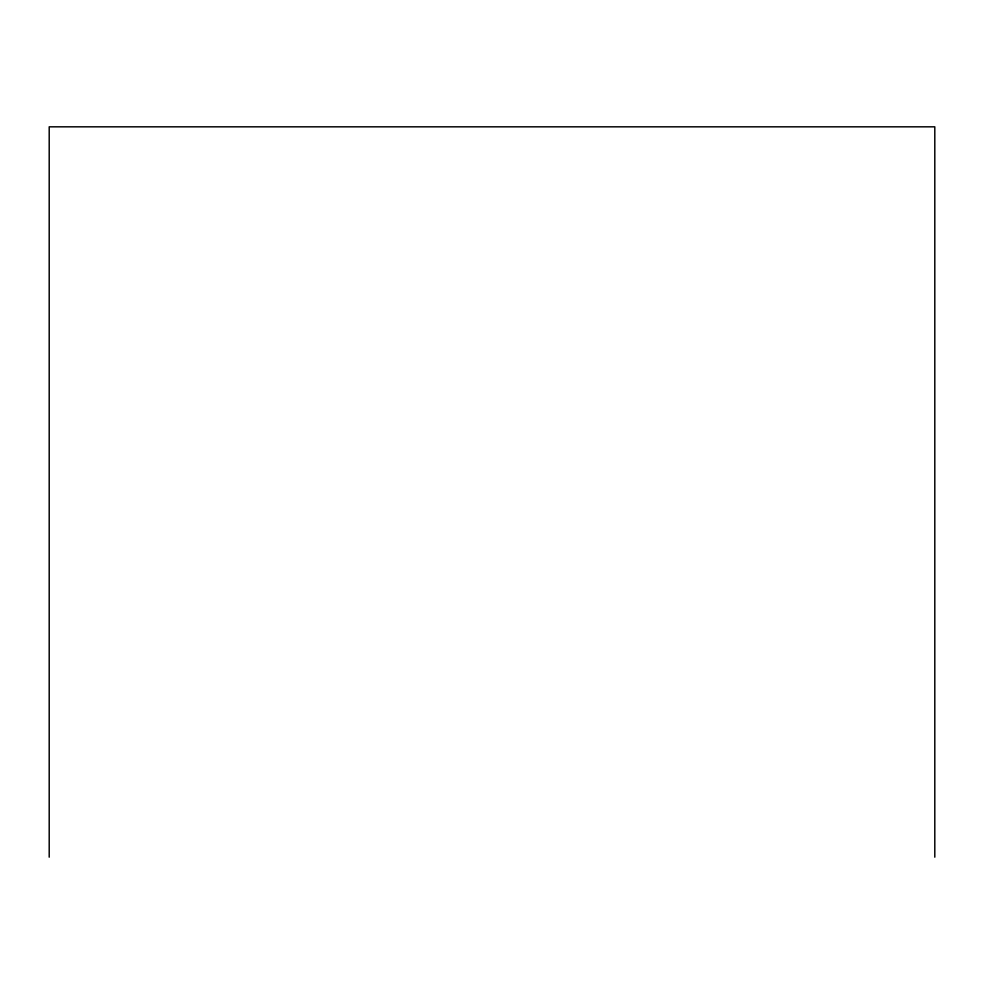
<?xml version="1.0" encoding="UTF-8"?>
<svg xmlns="http://www.w3.org/2000/svg" width="984" height="984" viewBox="0 0 984 984"><rect width="100%" height="100%" fill="white"/><g stroke="black" fill="none" stroke-linecap="round" stroke-linejoin="round"><path stroke-width="1.48" d="M934.8 857.175L934.8 126.825L49.2 126.825L49.2 857.175"/></g></svg>
